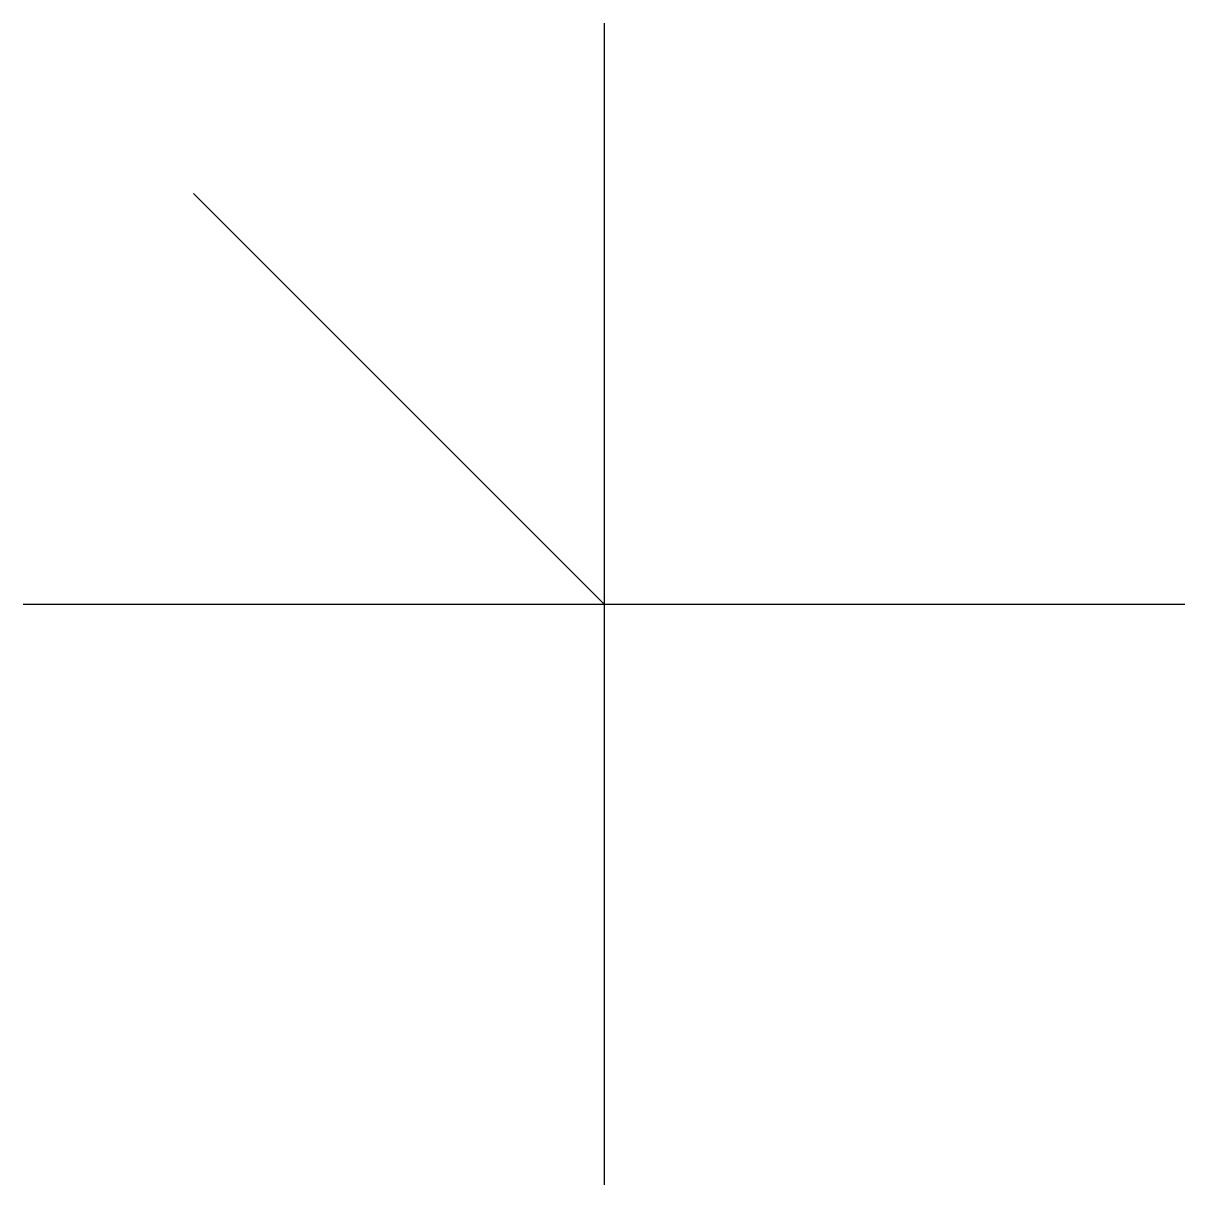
# Model space of a CAD drawing. Header units: millimetres. Extents: x -64 to 64, y -64 to 64.
import ezdxf

# ---------------------------------------------------------------- set-up
doc = ezdxf.new("R2010")
doc.units = ezdxf.units.MM
doc.layers.get('0').update_dxf_attribs({"linetype": 'CONTINUOUS'})

msp = doc.modelspace()

# ---------------------------------------------------------------- linework, layer by layer
for p, q in [((0, 63.5), (0, -63.5)), ((0, 0), (-44.9, 44.9)), ((-63.5, 0), (63.5, 0))]:
    msp.add_line(p, q)

doc.saveas('drawing.dxf')
